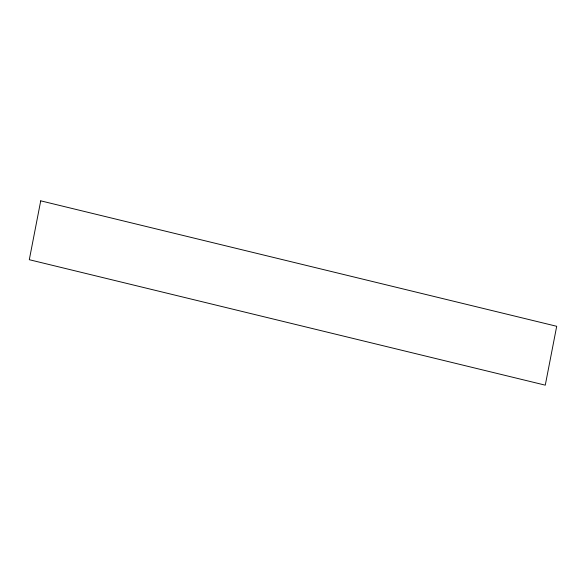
<?xml version="1.0" encoding="UTF-8"?>
<svg xmlns="http://www.w3.org/2000/svg" width="586" height="586" viewBox="0 0 586 586"><rect width="100%" height="100%" fill="white"/><g stroke="black" fill="none" stroke-linecap="round" stroke-linejoin="round"><path stroke-width="0.88" d="M40.727 200.837L29.3 259.708L545.273 385.163L556.7 326.292L40.727 200.837"/></g></svg>
